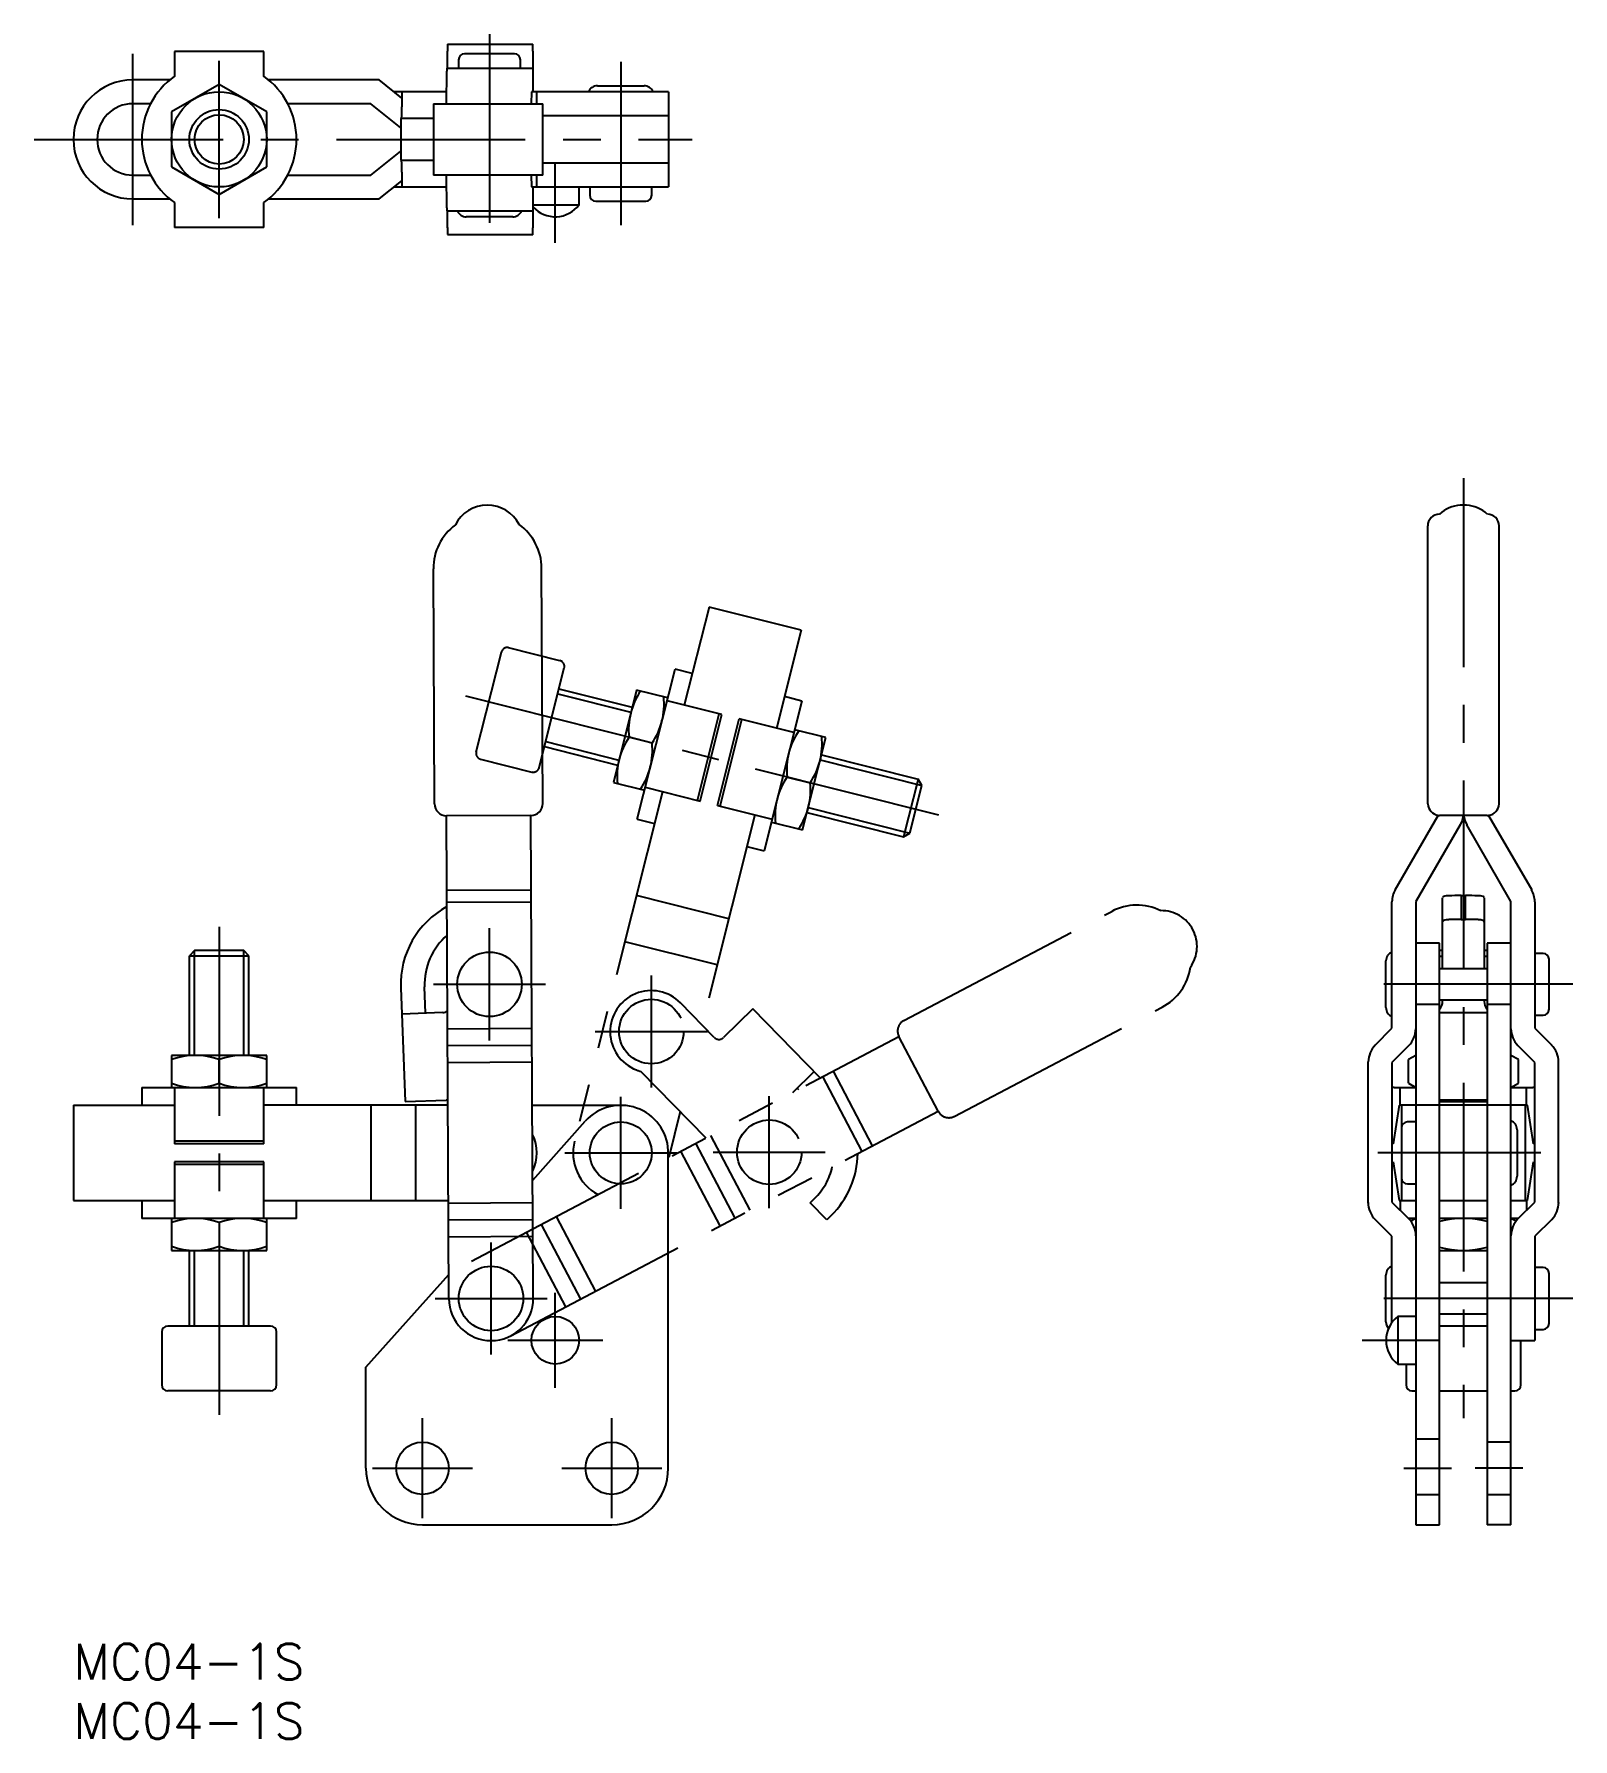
# Model space of a CAD drawing. Extents: x -3 to 126, y -8 to 135.
import ezdxf

# ---------------------------------------------------------------- set-up
doc = ezdxf.new("R2010")
doc.units = 0
doc.header["$LTSCALE"] = 0.5
for name, pattern in [('CENTER', [50.8, 31.75, -6.35, 6.35, -6.35]), ('DASHED', [19.05, 12.7, -6.35]), ('PHANTOM', [63.5, 31.75, -6.35, 6.35, -6.35, 6.35, -6.35])]:
    doc.linetypes.add(name, pattern=pattern)
for name, color, linetype in [('MSM_CENTER', 1, 'CENTER'), ('MSM_CONTINUOUS', 7, 'CONTINUOUS'), ('MSM_DASHED', 4, 'DASHED'), ('MSM_IMAGINARY', 6, 'PHANTOM'), ('MSM_NARROW', 5, 'CONTINUOUS'), ('MSM_PART_NUMBER', 7, 'CONTINUOUS')]:
    doc.layers.add(name, color=color, linetype=linetype)
doc.styles.get("Standard").update_dxf_attribs({"font": 'txt.shx', "height": 3, "bigfont": 'bigfont.shx'})

# ---------------------------------------------------------------- blocks, each defined once
blk = doc.blocks.new('*U18')
at = {"layer": 'MSM_PART_NUMBER'}
blk.add_text('MC04-1S', height=3, dxfattribs=at).set_placement((0, -3))
blk = doc.blocks.new('*U19')
at = {"layer": 'MSM_PART_NUMBER'}
blk.add_text('MC04-1S', height=3, dxfattribs=at).set_placement((0, -8))

msp = doc.modelspace()

# ---------------------------------------------------------------- linework, layer by layer
at = {"layer": 'MSM_CENTER'}
for p, q in [((34.97, 135.28), (34.97, 117.57)), ((5, 119.23), (5, 133.63)), ((12.25, 119.81), (12.25, 133.04)), ((46, 132.94), (46, 119.23)), ((-3.3, 126.43), (52, 126.43)), ((40.5, 117.75), (40.5, 124.43)), ((116.81, 97.95), (116.81, 18.95)), ((72.73, 69.64), (32.97, 79.64)), ((12.25, 60.25), (12.25, 19.25)), ((34.97, 50.71), (34.97, 60.13)), ((48.57, 46.74), (48.57, 56.16)), ((30.26, 55.42), (39.68, 55.42)), ((126.01, 55.42), (108.3, 55.42)), ((43.86, 51.45), (53.28, 51.45)), ((46, 36.54), (46, 45.96)), ((58.48, 36.6), (58.48, 46.01)), ((41.29, 41.25), (50.71, 41.25)), ((53.77, 41.31), (63.19, 41.31)), ((123.32, 41.25), (109.61, 41.25)), ((35.1, 24.31), (35.1, 33.73)), ((30.39, 29.02), (39.81, 29.02)), ((40.5, 21.5), (40.5, 29.5)), ((126.01, 29.02), (108.3, 29.02)), ((36.5, 25.5), (44.5, 25.5)), ((108.31, 25.5), (114.81, 25.5)), ((29.34, 10.55), (29.34, 18.95)), ((45.24, 10.55), (45.24, 18.95)), ((25.14, 14.75), (33.54, 14.75)), ((41.04, 14.75), (49.44, 14.75)), ((111.81, 14.75), (115.81, 14.75)), ((121.81, 14.75), (117.81, 14.75))]:
    msp.add_line(p, q, dxfattribs=at)
at = {"layer": 'MSM_CONTINUOUS'}
for p, q in [((16, 133.81), (8.5, 133.81)), ((8.5, 133.81), (8.5, 131.73)), ((16, 131.73), (16, 133.81)), ((31.44, 132.43), (31.45, 133.84)), ((31.45, 134.43), (38.61, 134.43)), ((37.07, 133.63), (32.87, 133.63)), ((38.62, 133.84), (38.62, 132.43)), ((31.36, 129.43), (31.38, 132.16)), ((31.39, 132.43), (38.54, 132.43)), ((32.37, 133.13), (32.37, 132.43)), ((37.57, 132.43), (37.57, 133.13)), ((38.61, 132.43), (38.55, 132.43)), ((38.62, 132.43), (38.65, 132.43)), ((38.65, 130.43), (38.65, 132.43)), ((8.1, 131.43), (5, 131.43)), ((12.25, 131.04), (8.25, 128.74)), ((16.25, 128.74), (12.25, 131.04)), ((25.7, 131.43), (16.4, 131.43)), ((27.6, 129.9), (25.7, 131.43)), ((31.37, 130.43), (26.95, 130.43)), ((27.6, 130.43), (27.6, 129.18)), ((38.49, 130.43), (38.48, 129.43)), ((50, 130.43), (38.49, 130.43)), ((38.95, 129.43), (38.95, 130.43)), ((44.04, 130.94), (47.96, 130.94)), ((50, 130.43), (50, 122.43)), ((6.48, 129.43), (5, 129.43)), ((25, 129.43), (18.02, 129.43)), ((27.51, 127.41), (25, 129.43)), ((30.25, 129.43), (39.45, 129.43)), ((30.25, 129.43), (30.25, 123.43)), ((39.45, 123.43), (39.45, 129.43)), ((8.25, 128.74), (8.25, 124.12)), ((16.25, 124.12), (16.25, 128.74)), ((30.25, 128.18), (27.51, 128.18)), ((27.51, 128.18), (27.51, 124.68)), ((39.45, 128.43), (50, 128.43)), ((25, 123.43), (27.51, 125.44)), ((27.51, 124.68), (30.25, 124.68)), ((5, 123.43), (6.48, 123.43)), ((8.25, 124.12), (12.25, 121.81)), ((12.25, 121.81), (16.25, 124.12)), ((18.02, 123.43), (25, 123.43)), ((27.6, 123.68), (27.6, 122.43)), ((39.45, 123.43), (30.25, 123.43)), ((31.38, 120.69), (31.36, 123.43)), ((38.48, 123.43), (38.49, 122.43)), ((38.95, 122.43), (38.95, 123.43)), ((50, 124.43), (39.45, 124.43)), ((25.7, 121.43), (27.6, 122.95)), ((26.95, 122.43), (31.37, 122.43)), ((38.49, 122.43), (50, 122.43)), ((38.65, 120.43), (38.65, 122.43)), ((42.5, 120.93), (42.5, 122.43)), ((43.4, 122.43), (43.4, 121.73)), ((48.6, 121.73), (48.6, 122.43)), ((5, 121.43), (8.1, 121.43)), ((8.5, 121.12), (8.5, 119.04)), ((16, 119.04), (16, 121.12)), ((16.4, 121.43), (25.7, 121.43)), ((31.39, 120.43), (38.54, 120.43)), ((31.45, 119.01), (31.44, 120.43)), ((38.55, 120.43), (38.61, 120.43)), ((38.62, 120.43), (38.62, 119.01)), ((38.65, 120.43), (38.62, 120.43)), ((38.65, 120.93), (42.5, 120.93)), ((43.9, 121.23), (48.1, 121.23)), ((16, 119.04), (8.5, 119.04)), ((36.92, 119.92), (33.02, 119.92)), ((31.45, 118.43), (38.61, 118.43)), ((117.07, 95.7), (116.56, 95.7)), ((113.81, 70.58), (113.81, 93.94)), ((119.81, 70.58), (119.81, 93.94)), ((30.35, 70.58), (30.25, 90.35)), ((39.45, 70.62), (39.35, 90.39)), ((38.45, 69.62), (31.35, 69.59)), ((31.55, 29), (31.35, 69.59)), ((38.65, 29.04), (38.45, 69.62)), ((111.08, 63.36), (114.7, 69.62)), ((116.54, 68.81), (112.81, 62.37)), ((114.7, 69.62), (114.81, 69.62)), ((118.81, 69.62), (114.81, 69.62)), ((116.71, 69.2), (116.54, 68.81)), ((116.79, 69.62), (116.71, 69.2)), ((116.83, 69.62), (116.92, 69.2)), ((116.92, 69.2), (117.09, 68.81)), ((120.81, 62.37), (117.09, 68.81)), ((118.81, 69.62), (118.93, 69.62)), ((118.93, 69.62), (122.55, 63.36)), ((31.38, 63.33), (38.48, 63.36)), ((31.39, 62.33), (38.49, 62.36)), ((110.81, 51.73), (110.81, 62.36)), ((112.81, 62.37), (112.81, 10)), ((115.06, 56.72), (115.06, 62.7)), ((116.63, 62.87), (117, 62.87)), ((116.63, 62.87), (116.63, 60.87)), ((117, 60.87), (117, 62.87)), ((118.56, 62.7), (118.56, 56.72)), ((120.81, 10), (120.81, 62.37)), ((122.81, 62.36), (122.81, 51.73)), ((116.63, 60.87), (117, 60.87)), ((114.81, 58.87), (112.81, 58.87)), ((114.81, 10), (114.81, 58.87)), ((120.81, 58.87), (118.81, 58.87)), ((118.81, 58.87), (118.81, 10)), ((10.18, 58.25), (9.75, 57.82)), ((9.75, 57.82), (14.75, 57.82)), ((9.75, 49.45), (9.75, 57.82)), ((14.32, 58.25), (10.18, 58.25)), ((14.75, 57.82), (14.32, 58.25)), ((14.75, 49.45), (14.75, 57.82)), ((110.3, 53.47), (110.3, 57.38)), ((115.06, 58.25), (114.81, 58.25)), ((115.06, 57.76), (114.81, 57.76)), ((118.81, 58.25), (118.56, 58.25)), ((118.81, 57.76), (118.56, 57.76)), ((123.51, 58.02), (122.81, 58.02)), ((124.01, 53.32), (124.01, 57.52)), ((118.81, 56.72), (114.81, 56.72)), ((27.52, 55.13), (27.87, 45.56)), ((29.6, 52.99), (29.52, 55.21)), ((31.06, 53.04), (27.6, 52.91)), ((112.81, 53.75), (114.81, 53.75)), ((114.81, 54.12), (118.81, 54.12)), ((114.81, 53.06), (118.81, 53.06)), ((115.06, 53.99), (115.06, 54.12)), ((118.56, 54.12), (118.56, 53.99)), ((118.81, 53.75), (120.81, 53.75)), ((31.44, 51.69), (38.54, 51.73)), ((109.4, 50.31), (110.81, 51.73)), ((122.81, 52.82), (123.51, 52.82)), ((122.81, 51.73), (124.23, 50.31)), ((31.45, 50.28), (38.55, 50.31)), ((112.23, 50.27), (110.81, 48.86)), ((122.81, 48.86), (121.4, 50.27)), ((16.25, 49.45), (8.25, 49.45)), ((8.25, 49.45), (8.25, 46.75)), ((12.25, 47.11), (12.25, 49.09)), ((16.25, 46.75), (16.25, 49.45)), ((31.45, 48.86), (38.55, 48.9)), ((108.81, 37.04), (108.81, 48.9)), ((110.81, 48.86), (110.81, 37.12)), ((112.81, 49.45), (112.19, 49.09)), ((112.19, 47.11), (112.19, 49.09)), ((121.43, 49.09), (120.81, 49.45)), ((121.43, 47.11), (121.43, 49.09)), ((122.81, 37.12), (122.81, 48.86)), ((124.81, 37.04), (124.81, 48.9)), ((5.75, 46.75), (5.75, 45.25)), ((5.75, 46.75), (18.75, 46.75)), ((8.5, 46.75), (8.5, 42)), ((16, 42), (16, 46.75)), ((18.75, 45.25), (18.75, 46.75)), ((110.98, 46.75), (112.81, 46.75)), ((111.5, 45.25), (111.5, 46.75)), ((112.19, 47.11), (112.81, 46.75)), ((120.81, 46.75), (121.43, 47.11)), ((120.81, 46.75), (122.64, 46.75)), ((122.12, 45.25), (122.12, 46.75)), ((0, 45.25), (0, 37.25)), ((0, 45.25), (8.5, 45.25)), ((31.47, 45.25), (16, 45.25)), ((25, 45.25), (25, 37.25)), ((27.87, 45.56), (31.33, 45.69)), ((28.75, 45.25), (28.75, 37.25)), ((38.57, 45.25), (46, 45.25)), ((111.41, 45.25), (110.91, 42)), ((122.21, 45.25), (111.41, 45.25)), ((111.61, 45.25), (111.61, 37.25)), ((114.81, 45.71), (118.81, 45.71)), ((114.81, 45.56), (118.81, 45.56)), ((122.01, 45.25), (122.01, 37.25)), ((122.71, 42), (122.21, 45.25)), ((38.6, 38.96), (43.01, 43.91)), ((112.81, 43.85), (112.11, 43.85)), ((121.32, 43.2), (121.32, 39.29)), ((16, 42.23), (8.5, 42.23)), ((16, 42), (8.5, 42)), ((110.91, 42), (110.81, 42.02)), ((122.81, 42.02), (122.71, 42)), ((16, 40.5), (8.5, 40.5)), ((8.5, 40.5), (8.5, 35.75)), ((16, 40.27), (8.5, 40.27)), ((16, 35.75), (16, 40.5)), ((49.99, 14.75), (49.99, 41.46)), ((110.81, 40.48), (110.91, 40.5)), ((110.91, 40.5), (111.41, 37.25)), ((122.21, 37.25), (122.71, 40.5)), ((122.71, 40.5), (122.81, 40.48)), ((112.11, 38.65), (112.81, 38.65)), ((0, 37.25), (8.5, 37.25)), ((5.75, 37.25), (5.75, 35.75)), ((16, 37.25), (31.51, 37.25)), ((18.75, 35.75), (18.75, 37.25)), ((31.51, 37.04), (38.61, 37.08)), ((110.81, 37.12), (112.23, 35.7)), ((111.41, 37.25), (112.81, 37.25)), ((111.5, 37.25), (111.5, 36.43)), ((114.81, 37.25), (118.81, 37.25)), ((120.81, 37.25), (122.21, 37.25)), ((121.4, 35.7), (122.81, 37.12)), ((122.12, 37.25), (122.12, 36.43)), ((18.75, 35.75), (5.75, 35.75)), ((8.25, 35.75), (8.25, 33.05)), ((12.25, 35.39), (12.25, 33.41)), ((16.25, 33.05), (16.25, 35.75)), ((31.52, 35.63), (38.62, 35.66)), ((110.81, 34.25), (109.4, 35.66)), ((112.81, 35.75), (112.18, 35.75)), ((112.81, 35.75), (112.39, 35.51)), ((118.81, 35.75), (114.81, 35.75)), ((121.24, 35.51), (120.81, 35.75)), ((121.45, 35.75), (120.81, 35.75)), ((124.23, 35.66), (122.81, 34.25)), ((8.25, 33.05), (16.25, 33.05)), ((9.75, 26.7), (9.75, 33.05)), ((14.75, 26.7), (14.75, 33.05)), ((31.52, 34.21), (38.62, 34.25)), ((110.81, 27), (110.81, 34.25)), ((114.81, 33.05), (118.81, 33.05)), ((122.81, 34.25), (122.81, 25.47)), ((123.51, 31.62), (122.81, 31.62)), ((24.59, 23.24), (31.54, 31.04)), ((110.3, 27.06), (110.3, 30.98)), ((118.81, 30.32), (114.81, 30.32)), ((124.01, 26.92), (124.01, 31.12)), ((112.81, 27.5), (111.31, 27.5)), ((111.31, 27.5), (111.31, 23.5)), ((114.81, 27.72), (118.81, 27.72)), ((7.43, 26.2), (7.43, 21.75)), ((16.57, 26.7), (7.93, 26.7)), ((17.08, 21.75), (17.08, 26.2)), ((118.81, 26.7), (114.81, 26.7)), ((122.81, 26.42), (123.51, 26.42)), ((120.81, 25.47), (122.81, 25.47)), ((121.64, 21.75), (121.64, 25.47)), ((24.59, 14.75), (24.59, 23.24)), ((111.31, 23.5), (112.81, 23.5)), ((111.99, 23.5), (111.99, 21.75)), ((16.57, 21.25), (7.93, 21.25)), ((112.49, 21.25), (112.81, 21.25)), ((114.81, 21.25), (118.81, 21.25)), ((120.81, 21.25), (121.14, 21.25)), ((29.34, 10), (45.24, 10)), ((112.81, 10), (114.81, 10)), ((120.81, 10), (118.81, 10))]:
    msp.add_line(p, q, dxfattribs=at)
for centre, radius in [((12.25, 126.43), 4), ((12.25, 126.43), 2.5), ((34.97, 55.42), 2.71), ((46, 41.25), 2.6), ((35.1, 29.02), 2.71), ((40.5, 25.5), 2), ((29.34, 14.75), 2.2), ((45.24, 14.75), 2.2)]:
    msp.add_circle(centre, radius, dxfattribs=at)
for centre, radius, start, end in [((60.29, 133.79), 28.85, 178.7423, 179.9058), ((32.87, 133.13), 0.5, 90, 180), ((37.07, 133.13), 0.5, 0, 90), ((11.17, 133.81), 27.45, 0.0646, 1.2873), ((41.45, 132.11), 10.07, 178.1929, 179.7174), ((5, 126.43), 5, 90, 270), ((12.25, 126.43), 6.5, 125.2344, 234.7656), ((12.25, 126.43), 6.5, 305.2344, 54.7656), ((44.04, 130.13), 0.81, 90, 158.2615), ((47.96, 130.13), 0.81, 21.7385, 90), ((5, 126.43), 3, 90, 270), ((18.52, 128.96), 9.09, 355.1573, 1.3485), ((18.52, 123.89), 9.09, 358.6515, 4.8427), ((41.45, 120.74), 10.07, 180.2826, 181.8071), ((33.02, 120.73), 0.81, 201.7385, 270), ((36.92, 120.73), 0.81, 270, 338.2615), ((40.5, 122.43), 2.5, 222.2686, 323.1301), ((43.9, 121.73), 0.5, 180, 270), ((48.1, 121.73), 0.5, 270, 0), ((60.29, 119.06), 28.85, 180.0942, 181.2577), ((11.17, 119.04), 27.45, 358.7127, 359.9354), ((34.79, 92.7), 3, 26.9181, 153.6419), ((114.81, 93.94), 0.997, 90.4813, 180), ((116.81, 92.7), 3.01, 94.9253, 131.9129), ((116.81, 92.7), 3.01, 48.0871, 85.0747), ((118.82, 93.94), 0.997, 0, 89.5187), ((34.8, 90.37), 4.55, 126.3913, 180.28), ((34.8, 90.37), 4.55, 0.28, 54.1687), ((31.34, 70.58), 0.99, 180.1067, 270.8421), ((38.46, 70.61), 0.989, 269.6688, 0.5025), ((114.83, 70.63), 1.01, 182.9047, 262.7484), ((118.81, 70.63), 1.01, 277.0814, 357.2654), ((113.04, 62.3), 2.23, 151.583, 178.4167), ((120.58, 62.3), 2.23, 1.5833, 28.417), ((34.96, 55.41), 7.45, 118.6705, 182.13), ((115.18, 62.69), 0.113, 99.068, 171.1143), ((115.54, 61.5), 1.36, 88.53, 106.5092), ((116.77, 24.98), 37.9, 90.2234, 91.8082), ((116.85, 24.98), 37.9, 88.1918, 89.7766), ((118.08, 61.5), 1.36, 73.4908, 91.47), ((118.45, 62.69), 0.113, 8.8857, 80.932), ((115.24, 60.63), 0.175, 117.6799, 168.5389), ((115.59, 59.44), 1.41, 90.4294, 107.9391), ((116.77, 23.01), 37.87, 90.2228, 91.8089), ((116.85, 23.01), 37.87, 88.1911, 89.7772), ((118.04, 59.44), 1.41, 72.0609, 89.5706), ((118.39, 60.63), 0.175, 11.4611, 62.3201), ((34.96, 55.41), 5.45, 130.8191, 182.13), ((111.11, 57.38), 0.81, 111.7385, 180), ((123.51, 57.52), 0.5, 0, 90), ((31.04, 53.59), 0.55, 272.13, 315.6913), ((111.11, 53.47), 0.81, 180, 248.2615), ((114.03, 54), 1.03, 319.2368, 359.3274), ((119.59, 54), 1.03, 180.6726, 220.7632), ((123.51, 53.32), 0.5, 270, 0), ((110.81, 51.69), 2, 314.9995, 360), ((122.81, 51.69), 2, 180, 225.0005), ((110.88, 48.87), 2.06, 135.7327, 179.2668), ((122.75, 48.87), 2.06, 0.7332, 44.2673), ((10.25, 43.67), 5.78, 69.7429, 110.2571), ((14.25, 43.67), 5.78, 69.7429, 110.2571), ((10.25, 52.53), 5.78, 249.7429, 290.2571), ((14.25, 52.53), 5.78, 249.7429, 290.2571), ((110.98, 45.75), 1, 90, 99.8483), ((122.64, 45.75), 1, 80.1517, 90), ((31.35, 45.14), 0.55, 77.8297, 92.13), ((46, 41.25), 4, 3.0245, 138.2919), ((112.11, 43.35), 0.5, 90, 180), ((120.51, 43.2), 0.81, 0, 68.2615), ((35.5, 41.25), 3.45, 333.8812, 26.6788), ((112.11, 39.15), 0.5, 180, 270), ((120.51, 39.29), 0.81, 291.7385, 0), ((110.83, 37.08), 2.02, 180.192, 224.8085), ((122.8, 37.08), 2.02, 315.1915, 359.808), ((10.25, 29.97), 5.78, 69.7429, 110.2571), ((14.25, 29.97), 5.78, 69.7429, 110.2571), ((110.69, 34.24), 2.13, 1.4256, 43.5749), ((116.81, 28.28), 7.47, 74.4615, 105.5264), ((122.94, 34.24), 2.13, 136.4251, 178.5744), ((10.25, 38.83), 5.78, 249.7429, 290.2571), ((14.25, 38.83), 5.78, 249.7429, 290.2571), ((116.81, 40.52), 7.47, 254.4736, 285.5382), ((111.11, 30.98), 0.81, 111.7385, 180), ((123.51, 31.12), 0.5, 0, 90), ((35.1, 29.02), 3.55, 180.28, 0.28), ((112.81, 25.5), 2.5, 126.8699, 233.1301), ((7.93, 26.2), 0.5, 90, 180), ((16.57, 26.2), 0.5, 0, 90), ((111.11, 27.06), 0.81, 180, 223.4666), ((123.51, 26.92), 0.5, 270, 0), ((7.93, 21.75), 0.5, 180, 270), ((16.57, 21.75), 0.5, 270, 0), ((112.49, 21.75), 0.5, 180, 270), ((121.14, 21.75), 0.5, 270, 0), ((29.34, 14.75), 4.75, 180, 270), ((45.24, 14.75), 4.75, 270, 0)]:
    msp.add_arc(centre, radius, start, end, dxfattribs=at)
at = {"layer": 'MSM_DASHED'}
for p, q in [((114.81, 17.2), (112.81, 17.2)), ((120.81, 16.95), (118.81, 16.95)), ((112.81, 12.55), (114.81, 12.55)), ((118.81, 12.55), (120.81, 12.55))]:
    msp.add_line(p, q, dxfattribs=at)
at = {"layer": 'MSM_IMAGINARY'}
for p, q in [((53.42, 87.13), (51.34, 78.88)), ((61.17, 85.18), (53.42, 87.13)), ((61.17, 85.18), (59.1, 76.93)), ((33.86, 74.96), (35.97, 83.34)), ((40.89, 82.62), (36.57, 83.71)), ((39.14, 73.63), (41.25, 82.02)), ((47.39, 69.31), (50.56, 81.92)), ((52.01, 81.55), (50.56, 81.92)), ((40.81, 80.25), (46.96, 78.7)), ((40.7, 79.83), (46.86, 78.28)), ((47.33, 80.15), (45.38, 72.39)), ((49.95, 79.49), (47.33, 80.15)), ((54.49, 78.09), (49.89, 79.25)), ((61.23, 79.23), (58.05, 66.63)), ((61.23, 79.23), (59.77, 79.6)), ((52.44, 70.87), (54.27, 78.15)), ((52.66, 70.82), (54.49, 78.09)), ((54.12, 70.45), (55.95, 77.73)), ((54.34, 70.4), (56.17, 77.67)), ((60.55, 76.57), (55.95, 77.73)), ((48.63, 75.7), (46.7, 76.18)), ((63.23, 76.15), (60.62, 76.81)), ((61.28, 68.39), (63.23, 76.15)), ((39.59, 75.4), (45.74, 73.85)), ((39.69, 75.82), (45.85, 74.27)), ((62.87, 74.7), (70.98, 72.65)), ((34.22, 74.35), (38.53, 73.26)), ((62.76, 74.28), (71.3, 72.13)), ((45.38, 72.39), (48, 71.73)), ((48.06, 71.98), (52.66, 70.82)), ((59.99, 72.84), (61.91, 72.36)), ((70.98, 72.65), (69.76, 67.81)), ((70.29, 68.12), (71.3, 72.13)), ((71.3, 72.13), (70.98, 72.65)), ((49.51, 71.61), (42.12, 42.23)), ((54.12, 70.45), (58.73, 69.29)), ((61.75, 70.27), (70.29, 68.12)), ((47.39, 69.31), (48.84, 68.94)), ((57.27, 69.66), (52.83, 52.01)), ((58.66, 69.05), (61.28, 68.39)), ((61.65, 69.85), (69.76, 67.81)), ((69.76, 67.81), (70.29, 68.12)), ((56.6, 66.99), (58.05, 66.63)), ((55.08, 60.93), (47.32, 62.88)), ((55.08, 60.93), (47.32, 62.88)), ((69.8, 52.38), (87.26, 61.55)), ((54.1, 57.05), (46.34, 59)), ((53.85, 50.96), (51.03, 53.85)), ((57.11, 53.37), (54.63, 50.95)), ((62.77, 47.56), (57.11, 53.37)), ((74.03, 44.32), (91.49, 53.49)), ((33.45, 32.16), (69.38, 51.03)), ((72.68, 44.75), (69.38, 51.03)), ((47.7, 48.1), (53.16, 42.51)), ((60.45, 46.34), (62.25, 48.1)), ((62.95, 47.66), (66.25, 41.37)), ((63.84, 48.12), (67.14, 41.84)), ((60.82, 46.7), (60.93, 46.59)), ((36.75, 25.88), (72.68, 44.75)), ((51, 44.72), (50.03, 40.87)), ((52.29, 42.06), (55.59, 35.77)), ((53.54, 42.71), (56.84, 36.43)), ((51.03, 41.4), (54.33, 35.11)), ((61.92, 37.06), (62.28, 37.41)), ((40.57, 35.9), (43.87, 29.61)), ((63.32, 35.63), (61.92, 37.06)), ((63.68, 35.98), (63.32, 35.63)), ((38.06, 34.59), (41.36, 28.3)), ((39.31, 35.24), (42.62, 28.96))]:
    msp.add_line(p, q, dxfattribs=at)
for centre in [(48.57, 51.45), (58.48, 41.31)]:
    msp.add_circle(centre, 2.71, dxfattribs=at)
for centre, radius, start, end in [((36.45, 83.22), 0.5, 75.8808, 165.8808), ((40.77, 82.14), 0.5, 345.8808, 75.8808), ((52.44, 76.8), 5.78, 145.6237, 186.1379), ((43.86, 78.96), 5.78, 325.6237, 6.1379), ((51.47, 72.92), 5.78, 145.6237, 186.1379), ((65.73, 73.46), 5.78, 145.6237, 186.1379), ((57.14, 75.62), 5.78, 325.6237, 6.1379), ((34.34, 74.83), 0.5, 165.8808, 255.8808), ((42.88, 75.08), 5.78, 325.6237, 6.1379), ((38.66, 73.75), 0.5, 255.8808, 345.8808), ((64.75, 69.58), 5.78, 145.6237, 186.1379), ((56.17, 71.74), 5.78, 325.6237, 6.1379), ((89.37, 57.52), 4.55, 63.8188, 117.7075), ((91.43, 58.61), 3, 324.3456, 91.0694), ((89.37, 57.52), 4.55, 297.7075, 351.5962), ((48.56, 51.44), 3.45, 44.3244, 248.8732), ((70.25, 51.5), 0.99, 117.5342, 208.2696), ((54.25, 51.34), 0.55, 224.3244, 314.3244), ((48.56, 51.44), 3.45, 248.8732, 255.5567), ((73.56, 45.2), 0.989, 207.0963, 297.93), ((46, 41.25), 4, 165.8808, 241.2389), ((58.47, 41.31), 7.45, 314.3244, 359.1405), ((58.49, 41.3), 5.43, 314.2731, 346.9401)]:
    msp.add_arc(centre, radius, start, end, dxfattribs=at)
at = {"layer": 'MSM_NARROW'}
for p, q in [((10.18, 49.45), (10.18, 58.25)), ((14.32, 49.45), (14.32, 58.25)), ((10.18, 26.7), (10.18, 33.05)), ((14.32, 26.7), (14.32, 33.05))]:
    msp.add_line(p, q, dxfattribs=at)
msp.add_circle((12.25, 126.43), 2.07, dxfattribs=at)

# ---------------------------------------------------------------- block references
at = {"layer": 'MSM_CONTINUOUS'}
for name in ['*U18', '*U19']:
    msp.add_blockref(name, (0, 0), dxfattribs=at)

doc.saveas('drawing.dxf')
